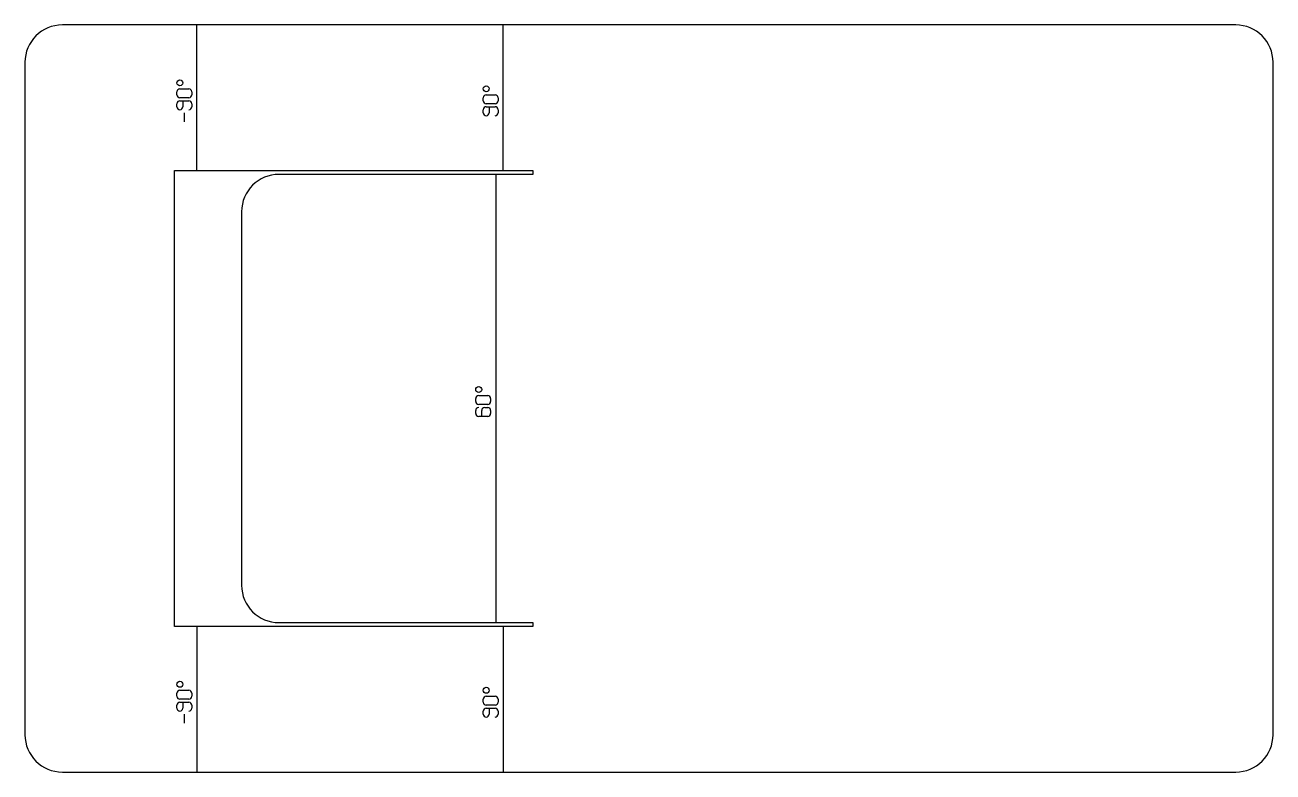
# Model space of a CAD drawing. Header units: millimetres. Extents: x 0 to 167, y 0 to 100.
import ezdxf

# ---------------------------------------------------------------- set-up
doc = ezdxf.new("R2010")
doc.units = ezdxf.units.MM
for name, color, linetype in [('Unfold024_Sketch', 7, 'CONTINUOUS'), ('Unfold024_Sketch_Bend_Labels', 7, 'CONTINUOUS'), ('Unfold024_Sketch_Bends', 7, 'CONTINUOUS'), ('Unfold024_Sketch_Internal', 7, 'CONTINUOUS')]:
    doc.layers.add(name, color=color, linetype=linetype)

msp = doc.modelspace()

# ---------------------------------------------------------------- linework, layer by layer
at = {"layer": 'Unfold024_Sketch'}
for p, q in [((20, 100), (5, 100)), ((25.97, 100), (20, 100)), ((60.97, 100), (25.97, 100)), ((66.94, 100), (60.97, 100)), ((161.94, 100), (66.94, 100)), ((0, 95), (0, 5)), ((166.94, 5), (166.94, 95)), ((5, 0), (20, 0)), ((20, 0), (25.97, 0)), ((25.97, 0), (60.97, 0)), ((60.97, 0), (66.94, 0)), ((66.94, 0), (161.94, 0))]:
    msp.add_line(p, q, dxfattribs=at)
for centre, start, end in [((5, 95), 90, 180), ((161.94, 95), 0, 90), ((5, 5), 180, -90), ((161.94, 5), -90, 0)]:
    msp.add_arc(centre, 5, start, end, dxfattribs=at)
at = {"layer": 'Unfold024_Sketch_Bend_Labels'}
for p, q in [((20.32, 90.65), (20.32, 91.05)), ((20.72, 91.45), (21.92, 91.45)), ((21.92, 90.25), (20.72, 90.25)), ((22.32, 91.05), (22.32, 90.65)), ((61.29, 89.85), (61.29, 90.25)), ((61.69, 90.65), (62.89, 90.65)), ((63.29, 90.25), (63.29, 89.85)), ((20.32, 89.05), (20.32, 89.45)), ((20.72, 89.85), (21.92, 89.85)), ((21.12, 89.85), (21.12, 89.05)), ((22.32, 89.45), (22.32, 89.05)), ((61.29, 88.25), (61.29, 88.65)), ((62.89, 89.45), (61.69, 89.45)), ((61.69, 89.05), (62.89, 89.05)), ((62.09, 89.05), (62.09, 88.25)), ((63.29, 88.65), (63.29, 88.25)), ((21.32, 87.05), (21.32, 88.25)), ((60.69, 50.4), (61.89, 50.4)), ((60.29, 49.6), (60.29, 50)), ((61.89, 49.2), (60.69, 49.2)), ((61.49, 48.8), (61.89, 48.8)), ((62.29, 50), (62.29, 49.6)), ((60.29, 48), (60.29, 48.4)), ((61.89, 47.6), (60.69, 47.6)), ((61.09, 47.6), (61.09, 48.4)), ((62.29, 48.4), (62.29, 48)), ((20.32, 10.15), (20.32, 10.55)), ((20.72, 10.95), (21.92, 10.95)), ((22.32, 10.55), (22.32, 10.15)), ((61.69, 10.15), (62.89, 10.15)), ((20.32, 8.55), (20.32, 8.95)), ((21.92, 9.75), (20.72, 9.75)), ((20.72, 9.35), (21.92, 9.35)), ((21.12, 9.35), (21.12, 8.55)), ((22.32, 8.95), (22.32, 8.55)), ((61.29, 9.35), (61.29, 9.75)), ((62.89, 8.95), (61.69, 8.95)), ((61.69, 8.55), (62.89, 8.55)), ((62.09, 8.55), (62.09, 7.75)), ((63.29, 9.75), (63.29, 9.35)), ((21.32, 6.55), (21.32, 7.75)), ((61.29, 7.75), (61.29, 8.15)), ((63.29, 8.15), (63.29, 7.75))]:
    msp.add_line(p, q, dxfattribs=at)
for centre in [(20.72, 92.25), (61.69, 91.45), (60.69, 51.2), (20.72, 11.75), (61.69, 10.95)]:
    msp.add_circle(centre, 0.4, dxfattribs=at)
for centre, start, end in [((20.72, 91.05), 90, 180), ((20.72, 90.65), 180, -90), ((21.92, 91.05), 0, 90), ((21.92, 90.65), -90, 0), ((61.69, 90.25), 90, 180), ((62.89, 90.25), 0, 90), ((20.72, 89.45), 90, 180), ((20.72, 89.05), 180, 0), ((21.92, 89.45), 0, 90), ((21.92, 89.05), -90, 0), ((61.69, 89.85), 180, -90), ((61.69, 88.65), 90, 180), ((62.89, 89.85), -90, 0), ((62.89, 88.65), 0, 90), ((61.69, 88.25), 180, 0), ((62.89, 88.25), -90, 0), ((60.69, 50), 90, -180), ((61.89, 50), 0, 90), ((60.69, 49.6), 180, -90), ((60.69, 48.4), 90, 180), ((61.49, 48.4), 90, 180), ((61.89, 49.6), -90, 0), ((61.89, 48.4), 0, 90), ((60.69, 48), 180, -90), ((61.89, 48), -90, 0), ((20.72, 10.55), 90, 180), ((20.72, 10.15), 180, -90), ((21.92, 10.55), 0, 90), ((21.92, 10.15), -90, 0), ((61.69, 9.75), 90, -180), ((62.89, 9.75), 0, 90), ((20.72, 8.95), 90, 180), ((20.72, 8.55), -180, 0), ((21.92, 8.95), 0, 90), ((21.92, 8.55), -90, 0), ((61.69, 9.35), 180, -90), ((61.69, 8.15), 90, -180), ((62.89, 9.35), -90, 0), ((62.89, 8.15), 0, 90), ((61.69, 7.75), -180, 0), ((62.89, 7.75), -90, 0)]:
    msp.add_arc(centre, 0.4, start, end, dxfattribs=at)
at = {"layer": 'Unfold024_Sketch_Bends'}
for p, q in [((22.98, 80.5), (22.98, 100)), ((63.95, 80.5), (63.95, 100)), ((62.96, 80), (62.96, 20)), ((22.98, 19.5), (22.98, 0)), ((63.95, 19.5), (63.95, 0))]:
    msp.add_line(p, q, dxfattribs=at)
at = {"layer": 'Unfold024_Sketch_Internal'}
for p, q in [((20, 19.5), (20, 80.5)), ((20, 80.5), (25.97, 80.5)), ((25.97, 80.5), (60.97, 80.5)), ((60.97, 80.5), (66.94, 80.5)), ((66.94, 80.5), (67.94, 80.5)), ((67.94, 80.5), (67.94, 80)), ((58.98, 80), (33.98, 80)), ((66.94, 80), (58.98, 80)), ((67.94, 80), (66.94, 80)), ((28.98, 75), (28.98, 25)), ((25.97, 19.5), (20, 19.5)), ((60.97, 19.5), (25.97, 19.5)), ((33.98, 20), (58.98, 20)), ((58.98, 20), (66.94, 20)), ((66.94, 19.5), (60.97, 19.5)), ((66.94, 20), (67.94, 20)), ((67.94, 19.5), (66.94, 19.5)), ((67.94, 20), (67.94, 19.5))]:
    msp.add_line(p, q, dxfattribs=at)
for centre, start, end in [((33.98, 75), 90, -180), ((33.98, 25), 180, -90)]:
    msp.add_arc(centre, 5, start, end, dxfattribs=at)

doc.saveas('drawing.dxf')
